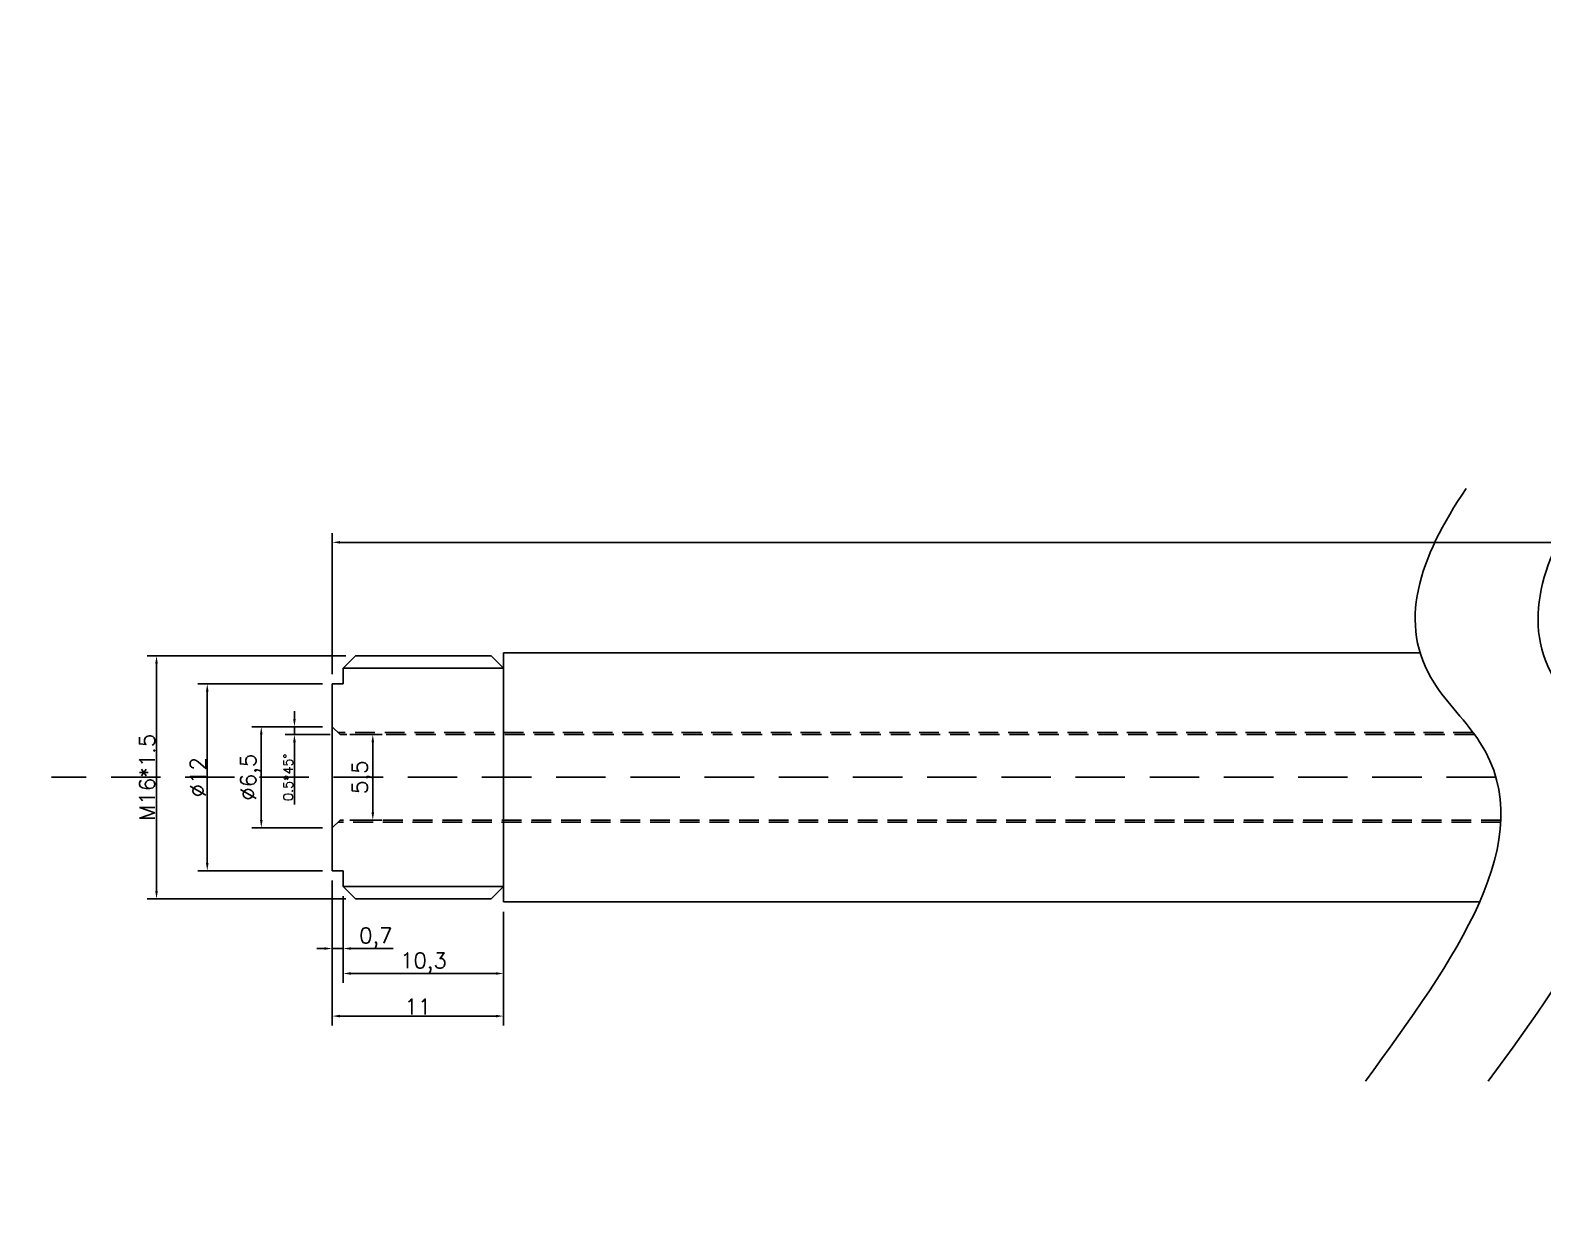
# Model space of a CAD drawing. Header units: millimetres. Extents: x 6817 to 10425, y -2870 to -164.
# Drawn here: x 8589.5 to 8686.6, y -2400.6 to -2324.6 of the extents above; entities that cross this region are included whole.
import ezdxf

# ---------------------------------------------------------------- set-up
doc = ezdxf.new("R2010")
doc.units = ezdxf.units.MM
doc.linetypes.add('HIDDEN', pattern=[9.525, 6.35, -3.175])
doc.layers.add('图层2', color=108, linetype='Continuous')
doc.styles.get("Standard").update_dxf_attribs({"font": 'txt', "bigfont": 'gbcbig.shx'})
doc.dimstyles.new('ISO-25', dxfattribs={"dimtxt": 1, "dimasz": 0.5, "dimexe": 0.6, "dimexo": 0.625, "dimgap": 0.1, "dimtad": 1, "dimtxsty": 'Standard', "dimcen": 2.5, "dimadec": 0, "dimazin": 0, "dimtfac": 1, "dimtmove": 0, "dimatfit": 3, "dimfxl": 1, "dimarcsym": 0})

# ---------------------------------------------------------------- blocks, each defined once
blk = doc.blocks.new('*D1718')
at = {"layer": 'Defpoints', "color": 0, "linetype": 'ByBlock', "transparency": 16777216}
for p in [(8608.927, -2369.298), (8604.372, -2375.798), (8608.927, -2375.798)]:
    blk.add_point(p, dxfattribs=at)
at = {"layer": '图层2', "color": 0, "linetype": 'ByBlock', "lineweight": -2, "transparency": 16777216}
for p, q in [((8608.302, -2369.298), (8603.772, -2369.298)), ((8604.372, -2369.798), (8604.372, -2375.298)), ((8608.302, -2375.798), (8603.772, -2375.798))]:
    blk.add_line(p, q, dxfattribs=at)
at = {"layer": '图层2', "color": 0, "linetype": 'ByBlock', "transparency": 16777216}
for points in [[(8604.289, -2369.798), (8604.456, -2369.798), (8604.372, -2369.298)], [(8604.289, -2375.298), (8604.456, -2375.298), (8604.372, -2375.798)]]:
    blk.add_solid(points, dxfattribs=at)
at = {"layer": '图层2', "color": 0, "linetype": 'ByBlock', "transparency": 16777216, "insert": (8603.689, -2372.548), "char_height": 1, "attachment_point": 5, "rotation": 90}
blk.add_mtext('%%C6,5', dxfattribs=at)
blk = doc.blocks.new('*D1719')
at = {"layer": 'Defpoints', "color": 0, "linetype": 'ByBlock', "transparency": 16777216}
for p in [(8606.499, -2369.798), (8608.927, -2369.298), (8609.427, -2369.798)]:
    blk.add_point(p, dxfattribs=at)
at = {"layer": '图层2', "color": 0, "linetype": 'ByBlock', "lineweight": -2, "transparency": 16777216}
for p, q in [((8606.499, -2368.798), (8606.499, -2368.298)), ((8608.302, -2369.298), (8605.899, -2369.298)), ((8608.802, -2369.798), (8605.899, -2369.798)), ((8606.499, -2369.298), (8606.499, -2369.798)), ((8606.499, -2370.298), (8606.499, -2374.298))]:
    blk.add_line(p, q, dxfattribs=at)
at = {"layer": '图层2', "color": 0, "linetype": 'ByBlock', "transparency": 16777216}
for points in [[(8606.416, -2368.798), (8606.583, -2368.798), (8606.499, -2369.298)], [(8606.416, -2370.298), (8606.583, -2370.298), (8606.499, -2369.798)]]:
    blk.add_solid(points, dxfattribs=at)
at = {"layer": '图层2', "color": 0, "linetype": 'ByBlock', "transparency": 16777216, "insert": (8606.099, -2372.548), "char_height": 0.6, "attachment_point": 5, "rotation": 90}
blk.add_mtext('0.5*45%%D', dxfattribs=at)
blk = doc.blocks.new('*D1720')
at = {"layer": 'Defpoints', "color": 0, "linetype": 'ByBlock', "transparency": 16777216}
for p in [(8608.927, -2366.548), (8600.902, -2378.548), (8608.927, -2378.548)]:
    blk.add_point(p, dxfattribs=at)
at = {"layer": '图层2', "color": 0, "linetype": 'ByBlock', "lineweight": -2, "transparency": 16777216}
for p, q in [((8608.302, -2366.548), (8600.302, -2366.548)), ((8600.902, -2367.048), (8600.902, -2378.048)), ((8608.302, -2378.548), (8600.302, -2378.548))]:
    blk.add_line(p, q, dxfattribs=at)
at = {"layer": '图层2', "color": 0, "linetype": 'ByBlock', "transparency": 16777216}
for points in [[(8600.819, -2367.048), (8600.985, -2367.048), (8600.902, -2366.548)], [(8600.819, -2378.048), (8600.985, -2378.048), (8600.902, -2378.548)]]:
    blk.add_solid(points, dxfattribs=at)
at = {"layer": '图层2', "color": 0, "linetype": 'ByBlock', "transparency": 16777216, "insert": (8600.302, -2372.548), "char_height": 1, "attachment_point": 5, "rotation": 90}
blk.add_mtext('%%C12', dxfattribs=at)
blk = doc.blocks.new('*D1721')
at = {"layer": 'Defpoints', "color": 0, "linetype": 'ByBlock', "transparency": 16777216}
for p in [(8610.427, -2364.748), (8597.647, -2380.348), (8610.427, -2380.348)]:
    blk.add_point(p, dxfattribs=at)
at = {"layer": '图层2', "color": 0, "linetype": 'ByBlock', "lineweight": -2, "transparency": 16777216}
for p, q in [((8609.802, -2364.748), (8597.047, -2364.748)), ((8597.647, -2365.248), (8597.647, -2379.848)), ((8609.802, -2380.348), (8597.047, -2380.348))]:
    blk.add_line(p, q, dxfattribs=at)
at = {"layer": '图层2', "color": 0, "linetype": 'ByBlock', "transparency": 16777216}
for points in [[(8597.563, -2365.248), (8597.73, -2365.248), (8597.647, -2364.748)], [(8597.563, -2379.848), (8597.73, -2379.848), (8597.647, -2380.348)]]:
    blk.add_solid(points, dxfattribs=at)
at = {"layer": '图层2', "color": 0, "linetype": 'ByBlock', "transparency": 16777216, "insert": (8597.047, -2372.548), "char_height": 1, "attachment_point": 5, "rotation": 90}
blk.add_mtext('M16*1.5', dxfattribs=at)
blk = doc.blocks.new('*D1722')
at = {"layer": 'Defpoints', "color": 0, "linetype": 'ByBlock', "transparency": 16777216}
for p in [(8608.927, -2378.548), (8609.627, -2379.548), (8609.627, -2383.538)]:
    blk.add_point(p, dxfattribs=at)
at = {"layer": '图层2', "color": 0, "linetype": 'ByBlock', "lineweight": -2, "transparency": 16777216}
for p, q in [((8608.927, -2379.173), (8608.927, -2384.138)), ((8609.627, -2380.173), (8609.627, -2384.138)), ((8608.427, -2383.538), (8607.927, -2383.538)), ((8608.927, -2383.538), (8609.627, -2383.538)), ((8610.127, -2383.538), (8612.827, -2383.538))]:
    blk.add_line(p, q, dxfattribs=at)
at = {"layer": '图层2', "color": 0, "linetype": 'ByBlock', "transparency": 16777216}
for points in [[(8608.427, -2383.455), (8608.427, -2383.622), (8608.927, -2383.538)], [(8610.127, -2383.455), (8610.127, -2383.622), (8609.627, -2383.538)]]:
    blk.add_solid(points, dxfattribs=at)
at = {"layer": '图层2', "color": 0, "linetype": 'ByBlock', "transparency": 16777216, "insert": (8611.727, -2382.855), "char_height": 1, "attachment_point": 5}
blk.add_mtext('0,7', dxfattribs=at)
blk = doc.blocks.new('*D1723')
at = {"layer": 'Defpoints', "color": 0, "linetype": 'ByBlock', "transparency": 16777216}
for p in [(8609.627, -2379.548), (8619.927, -2380.548), (8619.927, -2385.141)]:
    blk.add_point(p, dxfattribs=at)
at = {"layer": '图层2', "color": 0, "linetype": 'ByBlock', "lineweight": -2, "transparency": 16777216}
for p, q in [((8609.627, -2380.173), (8609.627, -2385.741)), ((8619.927, -2381.173), (8619.927, -2385.741)), ((8610.127, -2385.141), (8619.427, -2385.141))]:
    blk.add_line(p, q, dxfattribs=at)
at = {"layer": '图层2', "color": 0, "linetype": 'ByBlock', "transparency": 16777216}
for points in [[(8610.127, -2385.057), (8610.127, -2385.224), (8609.627, -2385.141)], [(8619.427, -2385.057), (8619.427, -2385.224), (8619.927, -2385.141)]]:
    blk.add_solid(points, dxfattribs=at)
at = {"layer": '图层2', "color": 0, "linetype": 'ByBlock', "transparency": 16777216, "insert": (8614.777, -2384.457), "char_height": 1, "attachment_point": 5}
blk.add_mtext('10,3', dxfattribs=at)
blk = doc.blocks.new('*D1724')
at = {"layer": 'Defpoints', "color": 0, "linetype": 'ByBlock', "transparency": 16777216}
for p in [(8608.927, -2378.548), (8619.927, -2380.548), (8619.927, -2387.875)]:
    blk.add_point(p, dxfattribs=at)
at = {"layer": '图层2', "color": 0, "linetype": 'ByBlock', "lineweight": -2, "transparency": 16777216}
for p, q in [((8608.927, -2379.173), (8608.927, -2388.475)), ((8619.927, -2381.173), (8619.927, -2388.475)), ((8609.427, -2387.875), (8619.427, -2387.875))]:
    blk.add_line(p, q, dxfattribs=at)
at = {"layer": '图层2', "color": 0, "linetype": 'ByBlock', "transparency": 16777216}
for points in [[(8609.427, -2387.792), (8609.427, -2387.959), (8608.927, -2387.875)], [(8619.427, -2387.792), (8619.427, -2387.959), (8619.927, -2387.875)]]:
    blk.add_solid(points, dxfattribs=at)
at = {"layer": '图层2', "color": 0, "linetype": 'ByBlock', "transparency": 16777216, "insert": (8614.427, -2387.275), "char_height": 1, "attachment_point": 5}
blk.add_mtext('11', dxfattribs=at)
blk = doc.blocks.new('*D1730')
at = {"layer": 'Defpoints', "color": 0, "linetype": 'ByBlock', "transparency": 16777216}
for p in [(8786.506, -2357.465), (8608.927, -2366.548), (8786.506, -2366.298)]:
    blk.add_point(p, dxfattribs=at)
at = {"layer": '图层2', "color": 0, "linetype": 'ByBlock', "lineweight": -2, "transparency": 16777216}
for p, q in [((8608.927, -2365.923), (8608.927, -2356.865)), ((8786.506, -2365.673), (8786.506, -2356.865)), ((8609.427, -2357.465), (8786.006, -2357.465))]:
    blk.add_line(p, q, dxfattribs=at)
at = {"layer": '图层2', "color": 0, "linetype": 'ByBlock', "transparency": 16777216}
for points in [[(8609.427, -2357.382), (8609.427, -2357.548), (8608.927, -2357.465)], [(8786.006, -2357.382), (8786.006, -2357.548), (8786.506, -2357.465)]]:
    blk.add_solid(points, dxfattribs=at)
at = {"layer": '图层2', "color": 0, "linetype": 'ByBlock', "transparency": 16777216, "insert": (8697.716, -2356.865), "char_height": 1, "attachment_point": 5}
blk.add_mtext('510', dxfattribs=at)
blk = doc.blocks.new('*D1731')
at = {"layer": 'Defpoints', "color": 0, "linetype": 'ByBlock'}
for p in [(8609.427, -2369.798), (8609.427, -2375.298), (8611.531, -2375.298)]:
    blk.add_point(p, dxfattribs=at)
at = {"layer": '图层2', "color": 0, "linetype": 'ByBlock', "lineweight": -2}
for p, q in [((8610.052, -2369.798), (8612.131, -2369.798)), ((8611.531, -2370.298), (8611.531, -2374.798)), ((8610.052, -2375.298), (8612.131, -2375.298))]:
    blk.add_line(p, q, dxfattribs=at)
at = {"layer": '图层2', "color": 0, "linetype": 'ByBlock'}
for points in [[(8611.448, -2370.298), (8611.614, -2370.298), (8611.531, -2369.798)], [(8611.448, -2374.798), (8611.614, -2374.798), (8611.531, -2375.298)]]:
    blk.add_solid(points, dxfattribs=at)
at = {"layer": '图层2', "color": 0, "linetype": 'ByBlock', "insert": (8610.848, -2372.548), "char_height": 1, "attachment_point": 5, "rotation": 90}
blk.add_mtext('5,5', dxfattribs=at)
blk = doc.blocks.new('*D2126')
at = {"layer": 'Defpoints', "color": 0, "linetype": 'ByBlock'}
for p in [(10223.657, -339.202), (10223.657, -344.877), (10247.603, -344.877)]:
    blk.add_point(p, dxfattribs=at)
at = {"layer": 'Defpoints', "color": 0, "linetype": 'ByBlock', "transparency": 16777216}
for p in [(8490.813, -2490.52), (8490.813, -2500.59), (8495.813, -2500.59)]:
    blk.add_point(p, dxfattribs=at)
at = {"layer": '图层2', "color": 0, "linetype": 'ByBlock', "lineweight": -2}
for p, q in [((10224.282, -339.202), (10248.203, -339.202)), ((10247.603, -339.702), (10247.603, -344.377)), ((10224.282, -344.877), (10248.203, -344.877))]:
    blk.add_line(p, q, dxfattribs=at)
at = {"layer": '图层2', "color": 0, "linetype": 'ByBlock', "lineweight": -2, "transparency": 16777216}
for p, q in [((8490.813, -2499.965), (8490.813, -2489.92)), ((8495.813, -2499.965), (8495.813, -2489.92)), ((8495.313, -2490.52), (8491.313, -2490.52))]:
    blk.add_line(p, q, dxfattribs=at)
at = {"layer": '图层2', "color": 0, "linetype": 'ByBlock'}
for points in [[(10247.52, -339.702), (10247.687, -339.702), (10247.603, -339.202)], [(10247.52, -344.377), (10247.687, -344.377), (10247.603, -344.877)]]:
    blk.add_solid(points, dxfattribs=at)
at = {"layer": '图层2', "color": 0, "linetype": 'ByBlock', "transparency": 16777216}
for points in [[(8491.313, -2490.437), (8491.313, -2490.604), (8490.813, -2490.52)], [(8495.313, -2490.437), (8495.313, -2490.604), (8495.813, -2490.52)]]:
    blk.add_solid(points, dxfattribs=at)
at = {"layer": '图层2', "color": 0, "linetype": 'ByBlock', "insert": (10246.92, -342.039), "char_height": 1, "attachment_point": 5, "rotation": 90}
blk.add_mtext('5,67', dxfattribs=at)
at = {"layer": '图层2', "color": 0, "linetype": 'ByBlock', "transparency": 16777216, "insert": (8493.313, -2489.17), "char_height": 2.5, "attachment_point": 5}
blk.add_mtext('5', dxfattribs=at)
blk = doc.blocks.new('*D2131')
at = {"layer": 'Defpoints', "color": 0, "linetype": 'ByBlock'}
for p in [(10232.058, -998.369), (10223.184, -1004.368), (10232.048, -1004.368), (8546.573, -2519.733), (8541.762, -2524.114), (8546.573, -2524.114)]:
    blk.add_point(p, dxfattribs=at)
at = {"layer": '图层2', "color": 0, "linetype": 'ByBlock', "lineweight": -2}
for p, q in [((10231.433, -998.369), (10222.584, -998.369)), ((10223.184, -998.869), (10223.184, -1003.868)), ((10231.423, -1004.368), (10222.584, -1004.368)), ((8545.948, -2519.733), (8541.162, -2519.733)), ((8541.762, -2520.233), (8541.762, -2523.614)), ((8545.948, -2524.114), (8541.162, -2524.114))]:
    blk.add_line(p, q, dxfattribs=at)
at = {"layer": '图层2', "color": 0, "linetype": 'ByBlock'}
for points in [[(10223.101, -998.869), (10223.268, -998.869), (10223.184, -998.369)], [(10223.101, -1003.868), (10223.268, -1003.868), (10223.184, -1004.368)], [(8541.679, -2520.233), (8541.846, -2520.233), (8541.762, -2519.733)], [(8541.679, -2523.614), (8541.846, -2523.614), (8541.762, -2524.114)]]:
    blk.add_solid(points, dxfattribs=at)
at = {"layer": '图层2', "color": 0, "linetype": 'ByBlock', "char_height": 1, "attachment_point": 5, "rotation": 90}
for s, insert in [('6', (10222.584, -1001.368)), ('4,38', (8541.079, -2521.923))]:
    blk.add_mtext(s, dxfattribs=dict(at, insert=insert))
blk = doc.blocks.new('*D2135')
at = {"layer": 'Defpoints', "color": 0, "linetype": 'ByBlock'}
for p in [(10217.809, -308.872), (10215.309, -322.353), (10217.809, -322.353), (8520.699, -2501.899), (8521.923, -2501.875), (8521.325, -2502.94), (8534.065, -2513.083), (8534.065, -2513.083)]:
    blk.add_point(p, dxfattribs=at)
at = {"layer": '图层2', "color": 0, "linetype": 'ByBlock', "lineweight": -2}
for p, q in [((10215.309, -321.728), (10215.309, -308.272)), ((10217.809, -321.728), (10217.809, -308.272)), ((10215.809, -308.872), (10217.309, -308.872)), ((8521.603, -2500.9), (8522.675, -2499.803)), ((8521.464, -2501.451), (8520.818, -2500.855)), ((8520.836, -2502.55), (8519.961, -2501.854))]:
    blk.add_line(p, q, dxfattribs=at)
for start, end in [(135.64919, 137.29304), (138.93689, 139.83176)]:
    blk.add_arc((8534.065, -2513.083), 17.428, start, end, dxfattribs=at)
at = {"layer": '图层2', "color": 0, "linetype": 'ByBlock'}
for points in [[(10215.809, -308.788), (10215.809, -308.955), (10215.309, -308.872)], [(10217.309, -308.788), (10217.309, -308.955), (10217.809, -308.872)], [(8520.812, -2501.894), (8520.683, -2501.788), (8520.431, -2502.228)], [(8520.863, -2501.579), (8520.987, -2501.69), (8521.259, -2501.262)]]:
    blk.add_solid(points, dxfattribs=at)
at = {"layer": '图层2', "color": 0, "linetype": 'ByBlock', "insert": (10216.559, -308.188), "char_height": 1, "attachment_point": 5}
blk.add_mtext('2,5', dxfattribs=at)
at = {"layer": '图层2', "color": 0, "linetype": 'ByBlock', "insert": (8521.71, -2499.932), "char_height": 1, "attachment_point": 5, "rotation": 45.64919}
blk.add_mtext('4°', dxfattribs=at)
blk = doc.blocks.new('*D2136')
at = {"layer": 'Defpoints', "color": 0, "linetype": 'ByBlock'}
for p in [(10215.309, -305.16), (10187.985, -322.353), (10215.309, -322.353), (8518.444, -2501.943), (8521.325, -2502.94), (8518.95, -2504.556), (8534.065, -2513.083), (8534.065, -2513.083)]:
    blk.add_point(p, dxfattribs=at)
at = {"layer": '图层2', "color": 0, "linetype": 'ByBlock', "lineweight": -2}
for p, q in [((10187.985, -321.728), (10187.985, -304.56)), ((10215.309, -321.728), (10215.309, -304.56)), ((10188.485, -305.16), (10214.809, -305.16)), ((8520.836, -2502.55), (8518.586, -2500.759)), ((8518.406, -2504.249), (8516.832, -2503.361))]:
    blk.add_line(p, q, dxfattribs=at)
blk.add_arc((8534.065, -2513.083), 19.186, 142.96881, 149.0795, dxfattribs=at)
at = {"layer": '图层2', "color": 0, "linetype": 'ByBlock'}
for points in [[(10188.485, -305.076), (10188.485, -305.243), (10187.985, -305.16)], [(10214.809, -305.076), (10214.809, -305.243), (10215.309, -305.16)], [(8518.683, -2501.477), (8518.815, -2501.579), (8519.055, -2501.133)], [(8517.678, -2503.266), (8517.534, -2503.182), (8517.355, -2503.656)]]:
    blk.add_solid(points, dxfattribs=at)
at = {"layer": '图层2', "color": 0, "linetype": 'ByBlock', "insert": (10201.647, -304.476), "char_height": 1, "attachment_point": 5}
blk.add_mtext('27,32', dxfattribs=at)
at = {"layer": '图层2', "color": 0, "linetype": 'ByBlock', "insert": (8517.657, -2502.025), "char_height": 1, "attachment_point": 5, "rotation": 56.02416}
blk.add_mtext('9°', dxfattribs=at)
blk = doc.blocks.new('*D2137')
at = {"layer": 'Defpoints', "color": 0, "linetype": 'ByBlock'}
for p in [(9807.815, -699.517), (9815.715, -699.517), (9807.815, -703.516), (8547.368, -2503.69), (8553.103, -2503.252), (8549.016, -2506.627), (8534.065, -2513.083), (8534.065, -2513.083)]:
    blk.add_point(p, dxfattribs=at)
at = {"layer": '图层2', "color": 0, "linetype": 'ByBlock', "lineweight": -2}
for p, q in [((9808.44, -699.517), (9816.315, -699.517)), ((9815.715, -703.016), (9815.715, -700.017)), ((9808.44, -703.516), (9816.315, -703.516)), ((8547.879, -2503.329), (8552.058, -2500.378)), ((8549.59, -2506.38), (8554.287, -2504.352))]:
    blk.add_line(p, q, dxfattribs=at)
blk.add_arc((8534.065, -2513.083), 21.426, 24.69009, 33.88828, dxfattribs=at)
at = {"layer": '图层2', "color": 0, "linetype": 'ByBlock'}
for points in [[(9815.631, -700.017), (9815.798, -700.017), (9815.715, -699.517)], [(9815.631, -703.016), (9815.798, -703.016), (9815.715, -703.516)], [(8551.783, -2501.183), (8551.921, -2501.089), (8551.568, -2500.724)], [(8553.609, -2504.099), (8553.457, -2504.167), (8553.736, -2504.589)]]:
    blk.add_solid(points, dxfattribs=at)
at = {"layer": '图层2', "color": 0, "linetype": 'ByBlock', "char_height": 1, "attachment_point": 5}
for s, insert, rotation in [('4', (9815.115, -701.517), 90), ('12°', (8553.276, -2502.307), 299.28918)]:
    blk.add_mtext(s, dxfattribs=dict(at, insert=insert, rotation=rotation))
blk = doc.blocks.new('*D2138')
at = {"layer": 'Defpoints', "color": 0, "linetype": 'ByBlock'}
for p in [(10222.988, -1057.987), (10220.988, -1061.58), (10222.988, -1061.58), (8548.611, -2494.314), (8561.47, -2494.314), (8561.47, -2496.236)]:
    blk.add_point(p, dxfattribs=at)
at = {"layer": '图层2', "color": 0, "linetype": 'ByBlock', "lineweight": -2}
for p, q in [((10220.988, -1060.955), (10220.988, -1057.387)), ((10221.488, -1057.987), (10222.488, -1057.987)), ((10222.988, -1060.955), (10222.988, -1057.387)), ((8548.611, -2494.939), (8548.611, -2496.836)), ((8561.47, -2494.939), (8561.47, -2496.836)), ((8549.111, -2496.236), (8560.97, -2496.236))]:
    blk.add_line(p, q, dxfattribs=at)
at = {"layer": '图层2', "color": 0, "linetype": 'ByBlock'}
for points in [[(10221.488, -1057.904), (10221.488, -1058.07), (10220.988, -1057.987)], [(10222.488, -1057.904), (10222.488, -1058.07), (10222.988, -1057.987)], [(8549.111, -2496.153), (8549.111, -2496.32), (8548.611, -2496.236)], [(8560.97, -2496.153), (8560.97, -2496.32), (8561.47, -2496.236)]]:
    blk.add_solid(points, dxfattribs=at)
at = {"layer": '图层2', "color": 0, "linetype": 'ByBlock', "char_height": 1, "attachment_point": 5}
for s, insert in [('2', (10221.988, -1057.387)), ('12,86', (8555.041, -2495.553))]:
    blk.add_mtext(s, dxfattribs=dict(at, insert=insert))
blk = doc.blocks.new('*D2178')
at = {"layer": 'Defpoints', "color": 0, "linetype": 'ByBlock'}
for p in [(9679.766, -1244.933), (9677.766, -1263.681), (9679.766, -1263.681), (8575.535, -2488.627), (8575.535, -2496.736), (8588.229, -2496.716)]:
    blk.add_point(p, dxfattribs=at)
at = {"layer": '图层2', "color": 0, "linetype": 'ByBlock', "lineweight": -2}
for p, q in [((9677.766, -1263.056), (9677.766, -1244.333)), ((9679.766, -1263.056), (9679.766, -1244.333)), ((9678.266, -1244.933), (9679.266, -1244.933)), ((8575.535, -2496.111), (8575.535, -2488.027)), ((8588.229, -2496.091), (8588.229, -2488.027)), ((8587.729, -2488.627), (8576.035, -2488.627))]:
    blk.add_line(p, q, dxfattribs=at)
at = {"layer": '图层2', "color": 0, "linetype": 'ByBlock'}
for points in [[(9678.266, -1244.85), (9678.266, -1245.017), (9677.766, -1244.933)], [(9679.266, -1244.85), (9679.266, -1245.017), (9679.766, -1244.933)], [(8576.035, -2488.544), (8576.035, -2488.711), (8575.535, -2488.627)], [(8587.729, -2488.544), (8587.729, -2488.711), (8588.229, -2488.627)]]:
    blk.add_solid(points, dxfattribs=at)
at = {"layer": '图层2', "color": 0, "linetype": 'ByBlock', "char_height": 1, "attachment_point": 5}
for s, insert in [('2', (9678.766, -1244.333)), ('12,69', (8581.882, -2487.944))]:
    blk.add_mtext(s, dxfattribs=dict(at, insert=insert))
blk = doc.blocks.new('*D2182')
at = {"layer": 'Defpoints', "color": 0, "linetype": 'ByBlock'}
for p in [(9769.111, -1256.581), (9769.111, -1277.581), (9805.213, -1277.581), (9044.303, -2421.385), (8495.813, -2452.388), (9044.303, -2517.79)]:
    blk.add_point(p, dxfattribs=at)
at = {"layer": '图层2', "color": 0, "linetype": 'ByBlock', "lineweight": -2}
for p, q in [((9769.736, -1256.581), (9805.813, -1256.581)), ((9805.213, -1257.081), (9805.213, -1277.081)), ((9769.736, -1277.581), (9805.813, -1277.581)), ((8495.813, -2451.763), (8495.813, -2420.785)), ((9044.303, -2517.165), (9044.303, -2420.785)), ((8496.313, -2421.385), (9043.803, -2421.385))]:
    blk.add_line(p, q, dxfattribs=at)
at = {"layer": '图层2', "color": 0, "linetype": 'ByBlock'}
for points in [[(9805.129, -1257.081), (9805.296, -1257.081), (9805.213, -1256.581)], [(9805.129, -1277.081), (9805.296, -1277.081), (9805.213, -1277.581)], [(8496.313, -2421.301), (8496.313, -2421.468), (8495.813, -2421.385)], [(9043.803, -2421.301), (9043.803, -2421.468), (9044.303, -2421.385)]]:
    blk.add_solid(points, dxfattribs=at)
at = {"layer": '图层2', "color": 0, "linetype": 'ByBlock', "insert": (9804.613, -1267.081), "char_height": 1, "attachment_point": 5, "rotation": 90}
blk.add_mtext('21', dxfattribs=at)
at = {"layer": '图层2', "color": 0, "linetype": 'ByBlock', "insert": (8770.058, -2420.701), "char_height": 1, "attachment_point": 5}
blk.add_mtext('548,49', dxfattribs=at)

msp = doc.modelspace()

# ---------------------------------------------------------------- linework, layer by layer
at = {"layer": '图层2', "color": 4, "linetype": 'ByBlock'}
for p, q in [((8610.427, -2364.748), (8609.627, -2365.548)), ((8610.427, -2364.748), (8619.127, -2364.748)), ((8619.127, -2364.748), (8619.927, -2365.548)), ((8609.427, -2369.798), (8608.927, -2369.298)), ((8609.427, -2375.298), (8608.927, -2375.798)), ((8610.427, -2380.348), (8609.627, -2379.548)), ((8619.127, -2380.348), (8619.927, -2379.548)), ((8610.427, -2380.348), (8619.127, -2380.348))]:
    msp.add_line(p, q, dxfattribs=at)
at = {"layer": '图层2', "color": 2, "linetype": 'ByBlock'}
for p, q in [((8619.927, -2364.548), (8678.753, -2364.548)), ((8619.927, -2364.548), (8619.927, -2380.548)), ((8609.627, -2365.548), (8619.927, -2365.548)), ((8609.627, -2365.548), (8609.627, -2366.548)), ((8608.927, -2366.548), (8608.927, -2378.548)), ((8608.927, -2366.548), (8609.627, -2366.548)), ((8608.927, -2378.548), (8609.627, -2378.548)), ((8609.627, -2378.548), (8609.627, -2379.548)), ((8609.627, -2379.548), (8619.927, -2379.548)), ((8619.927, -2380.548), (8682.578, -2380.548))]:
    msp.add_line(p, q, dxfattribs=at)
at = {"layer": '图层2', "color": 1, "linetype": 'HIDDEN', "ltscale": 0.2}
for p, q in [((8682.154, -2369.678), (8609.307, -2369.678)), ((8682.243, -2369.798), (8609.427, -2369.798)), ((8683.935, -2375.418), (8609.307, -2375.418)), ((8683.94, -2375.298), (8609.427, -2375.298))]:
    msp.add_line(p, q, dxfattribs=at)
at = {"layer": '图层2', "color": 3, "linetype": 'HIDDEN', "ltscale": 0.5}
msp.add_line((8683.625, -2372.548), (8590.897, -2372.548), dxfattribs=at)
at = {"layer": '图层2', "color": 6, "linetype": 'ByBlock'}
for points in [[(8681.711, -2354.01), (8678.688, -2358.454), (8676.74, -2364.155), (8687.811, -2374.872), (8680.929, -2384.281), (8675.242, -2392.057)], [(8689.596, -2354.01), (8686.573, -2358.454), (8684.625, -2364.155), (8695.696, -2374.872), (8688.814, -2384.281), (8683.127, -2392.057)]]:
    msp.add_open_spline(points, degree=3, knots=[9.659324, 9.659324, 9.659324, 9.659324, 23.818043, 28.640072, 51.599931, 51.599931, 51.599931, 51.599931], dxfattribs=at)

# ---------------------------------------------------------------- dimensions: what is measured, and where the dimension line sits
at = {"layer": '图层2', "color": 2, "linetype": 'ByBlock'}
for base, p1, p2, picture, middle in [((10215.309, -305.16), (10187.985, -322.353), (10215.309, -322.353), '*D2136', (10201.647, -304.476)), ((10217.809, -308.872), (10215.309, -322.353), (10217.809, -322.353), '*D2135', (10216.559, -308.188)), ((10222.988, -1057.987), (10220.988, -1061.58), (10222.988, -1061.58), '*D2138', (10221.988, -1057.387)), ((8575.535, -2488.627), (8588.229, -2496.716), (8575.535, -2496.736), '*D2178', (8581.882, -2487.944)), ((9679.766, -1244.933), (9677.766, -1263.681), (9679.766, -1263.681), '*D2178', (9678.766, -1244.333)), ((9044.303, -2421.385), (8495.813, -2452.388), (9044.303, -2517.79), '*D2182', (8770.058, -2420.701))]:
    dim = msp.add_linear_dim(base=base, p1=p1, p2=p2, dimstyle='ISO-25', dxfattribs=at)
    dim.commit()
    dim.dimension.update_dxf_attribs({"geometry": picture, "text_midpoint": middle})
for base, p1, p2, picture, middle in [((10247.6033, -344.8767), (10223.6566, -339.202), (10223.6566, -344.8767), '*D2126', (10246.9199, -342.0394)), ((9815.715, -699.517), (9807.815, -703.516), (9807.815, -699.517), '*D2137', (9815.115, -701.517)), ((10223.184, -1004.368), (10232.058, -998.369), (10232.048, -1004.368), '*D2131', (10222.584, -1001.368)), ((9805.213, -1277.581), (9769.111, -1256.581), (9769.111, -1277.581), '*D2182', (9804.613, -1267.081)), ((8611.531, -2375.298), (8609.427, -2369.798), (8609.427, -2375.298), '*D1731', (8610.848, -2372.548))]:
    dim = msp.add_linear_dim(base=base, p1=p1, p2=p2, angle=90, dimstyle='ISO-25', dxfattribs=at)
    dim.commit()
    dim.dimension.update_dxf_attribs({"geometry": picture, "text_midpoint": middle})
at = {"layer": '图层2', "color": 3, "linetype": 'ByBlock'}
dim = msp.add_linear_dim(base=(8786.506, -2357.465), p1=(8608.927, -2366.548), p2=(8786.506, -2366.298), text='510', dimstyle='ISO-25', dxfattribs=at)
dim.commit()
dim.dimension.update_dxf_attribs({"geometry": '*D1730', "text_midpoint": (8697.716, -2356.865)})
for base, p1, p2, text, picture, middle in [((8597.647, -2380.348), (8610.427, -2364.748), (8610.427, -2380.348), 'M16*1.5', '*D1721', (8597.047, -2372.548)), ((8600.902, -2378.548), (8608.927, -2366.548), (8608.927, -2378.548), '%%C<>', '*D1720', (8600.302, -2372.548)), ((8604.372, -2375.798), (8608.927, -2369.298), (8608.927, -2375.798), '%%C<>', '*D1718', (8603.689, -2372.548))]:
    dim = msp.add_linear_dim(base=base, p1=p1, p2=p2, angle=90, text=text, dimstyle='ISO-25', dxfattribs=at)
    dim.commit()
    dim.dimension.update_dxf_attribs({"geometry": picture, "text_midpoint": middle})
dim = msp.add_linear_dim(base=(8606.499, -2369.798), p1=(8608.927, -2369.298), p2=(8609.427, -2369.798), angle=90, text='0.5*45%%D', dimstyle='ISO-25', override={"dimtxt": 0.6}, dxfattribs=at)
dim.commit()
dim.dimension.update_dxf_attribs({"geometry": '*D1719', "text_midpoint": (8606.099, -2372.548)})
for base, p1, p2, picture, middle in [((8609.627, -2383.538), (8608.927, -2378.548), (8609.627, -2379.548), '*D1722', (8611.727, -2382.855)), ((8619.927, -2387.875), (8608.927, -2378.548), (8619.927, -2380.548), '*D1724', (8614.427, -2387.275)), ((8619.927, -2385.141), (8609.627, -2379.548), (8619.927, -2380.548), '*D1723', (8614.777, -2384.457))]:
    dim = msp.add_linear_dim(base=base, p1=p1, p2=p2, dimstyle='ISO-25', dxfattribs=at)
    dim.commit()
    dim.dimension.update_dxf_attribs({"geometry": picture, "text_midpoint": middle})

doc.saveas('drawing.dxf')
